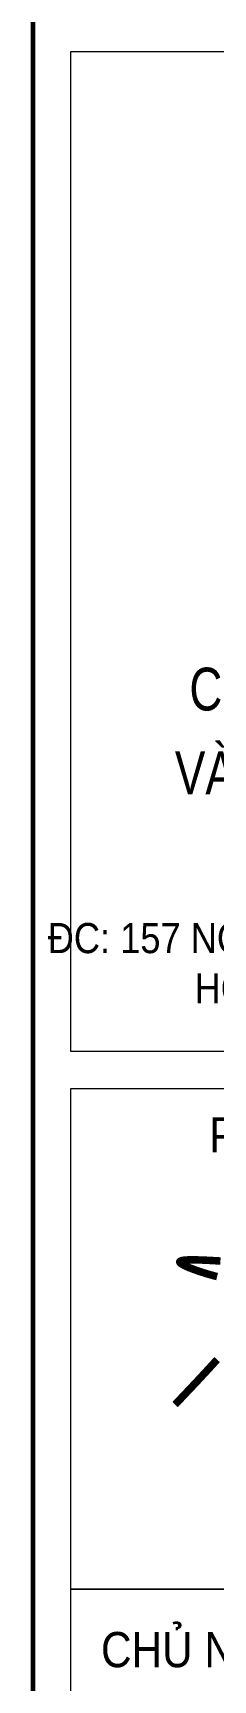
# Model space of a CAD drawing. Header units: millimetres. Extents: x 19378 to 572383, y -1120116 to -527168.
# Drawn here: x 208716 to 209146, y -557206 to -553275 of the extents above; entities that cross this region are included whole.
import ezdxf
from ezdxf.enums import TextEntityAlignment as Align

# ---------------------------------------------------------------- set-up
doc = ezdxf.new("R2010")
doc.units = ezdxf.units.MM
doc.header["$MEASUREMENT"] = 0
doc.layers.add('Khungten_LCDI', color=7, linetype='Continuous')
for name, color, linetype, lineweight in [('LC Dim', 8, 'Continuous', 18), ('LC ISO', 153, 'Continuous', 13), ('LC Net thay', 7, 'Continuous', 25), ('LC Text1', 3, 'Continuous', 20)]:
    doc.layers.add(name, color=color, linetype=linetype, lineweight=lineweight)
doc.styles.add('Khungten', font='VHAVAN.TTF', dxfattribs={"width": 0.9, "height": 5000})
doc.styles.add('Title', font='VHBLACK.TTF', dxfattribs={"width": 0.8})

# ---------------------------------------------------------------- blocks, each defined once
blk = doc.blocks.new('a tuan anh')
at = {"layer": 'LC ISO', "const_width": 30}
for points in [[(-1970.5, -413.4), (-1952.9, -394.7), (-1935.2, -376.1), (-1926.5, -366.8), (-1917.7, -357.5), (-1908.9, -348.3), (-1900.2, -339), (-1891.5, -329.8), (-1882.8, -320.6), (-1874.2, -311.4), (-1865.7, -302.2), (-1857.2, -293.1), (-1848.7, -283.9), (-1840.3, -274.9), (-1832, -265.8), (-1827.8, -261.3), (-1823.7, -256.8), (-1819.6, -252.3), (-1815.5, -247.8), (-1811.5, -243.3), (-1807.5, -238.8), (-1803.4, -234.3)], [(-1790, 157.6), (-1807.9, 158.7), (-1816.8, 159.2), (-1825.6, 159.7), (-1830, 159.9), (-1834.4, 160.2), (-1838.7, 160.4), (-1843, 160.6), (-1847.3, 160.8), (-1851.5, 161), (-1855.7, 161.2), (-1859.9, 161.4), (-1864, 161.5), (-1868.1, 161.7), (-1872.1, 161.8), (-1876, 161.9), (-1879.9, 162), (-1883.8, 162.1), (-1887.5, 162.2), (-1891.2, 162.2), (-1894.8, 162.3), (-1896.6, 162.3), (-1898.4, 162.3), (-1900.1, 162.3), (-1901.8, 162.3), (-1903.5, 162.3), (-1905.2, 162.3), (-1906.8, 162.3), (-1908.5, 162.3), (-1910.1, 162.3), (-1911.7, 162.2), (-1913.2, 162.2), (-1914.7, 162.2), (-1916.3, 162.1), (-1917.7, 162.1), (-1919.2, 162), (-1920.6, 162), (-1922, 161.9), (-1923.4, 161.8), (-1924.8, 161.7), (-1926.1, 161.7), (-1927.4, 161.6), (-1928.7, 161.5), (-1929.9, 161.4), (-1931.1, 161.3), (-1932.3, 161.1), (-1933.4, 161), (-1934.6, 160.9), (-1935.6, 160.8), (-1936.7, 160.6), (-1937.7, 160.5), (-1938.7, 160.3), (-1939.7, 160.2), (-1940.6, 160), (-1941.5, 159.8), (-1942.3, 159.6), (-1943.2, 159.4), (-1944, 159.2), (-1944.7, 159), (-1945.4, 158.8), (-1946.1, 158.6), (-1946.7, 158.4), (-1947.4, 158.1), (-1947.9, 157.9), (-1948.5, 157.7), (-1948.9, 157.4), (-1949.4, 157.1), (-1949.8, 156.9), (-1950.2, 156.6), (-1950.5, 156.3), (-1950.8, 156), (-1951.1, 155.7), (-1951.3, 155.4), (-1951.4, 155), (-1951.6, 154.7), (-1951.6, 154.4), (-1951.7, 154), (-1951.7, 153.7), (-1951.6, 153.3), (-1951.5, 152.9), (-1951.4, 152.5), (-1951.2, 152.1), (-1951, 151.7), (-1950.7, 151.3), (-1950.4, 150.9), (-1950, 150.4), (-1949.6, 150), (-1949.2, 149.6), (-1948.7, 149.1), (-1948.1, 148.6), (-1947.6, 148.2), (-1946.9, 147.7), (-1946.3, 147.2), (-1945.6, 146.7), (-1944.9, 146.2), (-1944.1, 145.7), (-1943.3, 145.2), (-1942.4, 144.6), (-1941.5, 144.1), (-1940.6, 143.6), (-1939.6, 143), (-1938.6, 142.5), (-1937.6, 141.9), (-1936.6, 141.3), (-1935.5, 140.8), (-1934.3, 140.2), (-1933.2, 139.6), (-1932, 139), (-1930.8, 138.5), (-1929.5, 137.9), (-1928.2, 137.3), (-1926.9, 136.7), (-1925.6, 136.1), (-1924.2, 135.5), (-1922.8, 134.8), (-1921.4, 134.2), (-1920, 133.6), (-1918.5, 133), (-1917, 132.4), (-1915.5, 131.7), (-1914, 131.1), (-1912.4, 130.5), (-1910.8, 129.8), (-1909.2, 129.2), (-1907.6, 128.6), (-1904.3, 127.3), (-1901, 126), (-1897.5, 124.7), (-1894, 123.4), (-1890.4, 122.2), (-1886.8, 120.9), (-1883.1, 119.6), (-1879.4, 118.3), (-1875.7, 117), (-1871.9, 115.8), (-1868, 114.5), (-1864.2, 113.2), (-1860.3, 112), (-1852.6, 109.6), (-1844.8, 107.2), (-1840.9, 106), (-1837, 104.9), (-1833.2, 103.8), (-1829.3, 102.7), (-1825.5, 101.6), (-1821.7, 100.6), (-1817.9, 99.6), (-1814.2, 98.6), (-1810.5, 97.6), (-1806.8, 96.7), (-1803.2, 95.8)]]:
    blk.add_lwpolyline(points, dxfattribs=at)
blk = doc.blocks.new('Nha o can bo nhan vien Trung doan')
at = {"layer": 'Khungten_LCDI', "color": 5, "lineweight": 60}
blk.add_line((36600, 14650), (36600, -14650), dxfattribs=at)
at = {"layer": 'Khungten_LCDI', "color": 9, "lineweight": 15}
for points in [[(36750, 2587.2), (40450, 2587.2), (40450, 6561.5), (36750, 6561.5)], [(36750, 446.3), (40450, 446.3), (40450, 2437.2), (36750, 2437.2)], [(36750, -1521.9), (40450, -1521.9), (40450, 446.3), (36750, 446.3)]]:
    blk.add_lwpolyline(points, close=True, dxfattribs=at)
at = {"layer": 'LC Dim'}
blk.add_blockref('a tuan anh', (39136.9, 1594.3), dxfattribs=at)
at = {"color": 7}
for s, height, style, width, p in [('c«ng ty cp t\xad vÊn thiÕt kÕ', 170, 'Title', 0.8, (38594.2, 3941.9)), ('vµ ®Çu t\xad x©y dùng lª ch©n', 170, 'Title', 0.8, (38594.2, 3608.6)), ('P. gi¸m ®èc - VICE director', 140, 'Khungten', 0.9, (38565.6, 2183.9)), ('chñ nhiÖm thiÕt kÕ - chief of design', 140, 'Khungten', 0.9, (38565.6, 136.4))]:
    blk.add_text(s, height=height, dxfattribs=dict(at, style=style, width=width)).set_placement(p, align=Align.CENTER)
at = {"color": 7, "insert": (38600, 3096.5), "char_height": 120, "attachment_point": 2, "style": 'Khungten'}
blk.add_mtext_dynamic_manual_height_columns('®c: 157 no 4 - 97 b¹ch ®»ng - ph\xadêng h¹ lý   quËn hång bµng - thµnh phè h¶i phßng ', width=3886.569, gutter_width=25, heights=[0], dxfattribs=at)
at = {"color": 7, "style": 'Khungten', "width": 0.8}
for tag, p in [('REVISION', (39498.8, -10746.3)), ('NGAYHT', (39575.6, -11636.3))]:
    blk.add_attdef(tag, text='', height=200, dxfattribs=at).set_placement(p, align=Align.CENTER)
at = {"layer": 'LC Text1', "style": 'Title', "width": 1.485915}
for tag, p, p2 in [('TENBANVE1', (36912.7, -8885.8), (40339.1, -8885.8)), ('TENBANVE2', (36912.7, -9562.5), (40339.1, -9562.5))]:
    blk.add_attdef(tag, text='', height=250, dxfattribs=at).set_placement(p, p2, align=Align.FIT)
at = {"layer": 'LC Text1', "style": 'Title', "width": 0.7}
blk.add_attdef('SOBANVE', text='', height=250, dxfattribs=at).set_placement((39562, -13896.2), align=Align.CENTER)

msp = doc.modelspace()

# ---------------------------------------------------------------- block references
at = {"layer": 'LC Net thay', "xscale": 0.6, "yscale": 0.6, "zscale": 0.6}
msp.add_blockref('Nha o can bo nhan vien Trung doan', (186755.6, -557257.2), dxfattribs=at)

doc.saveas('drawing.dxf')
